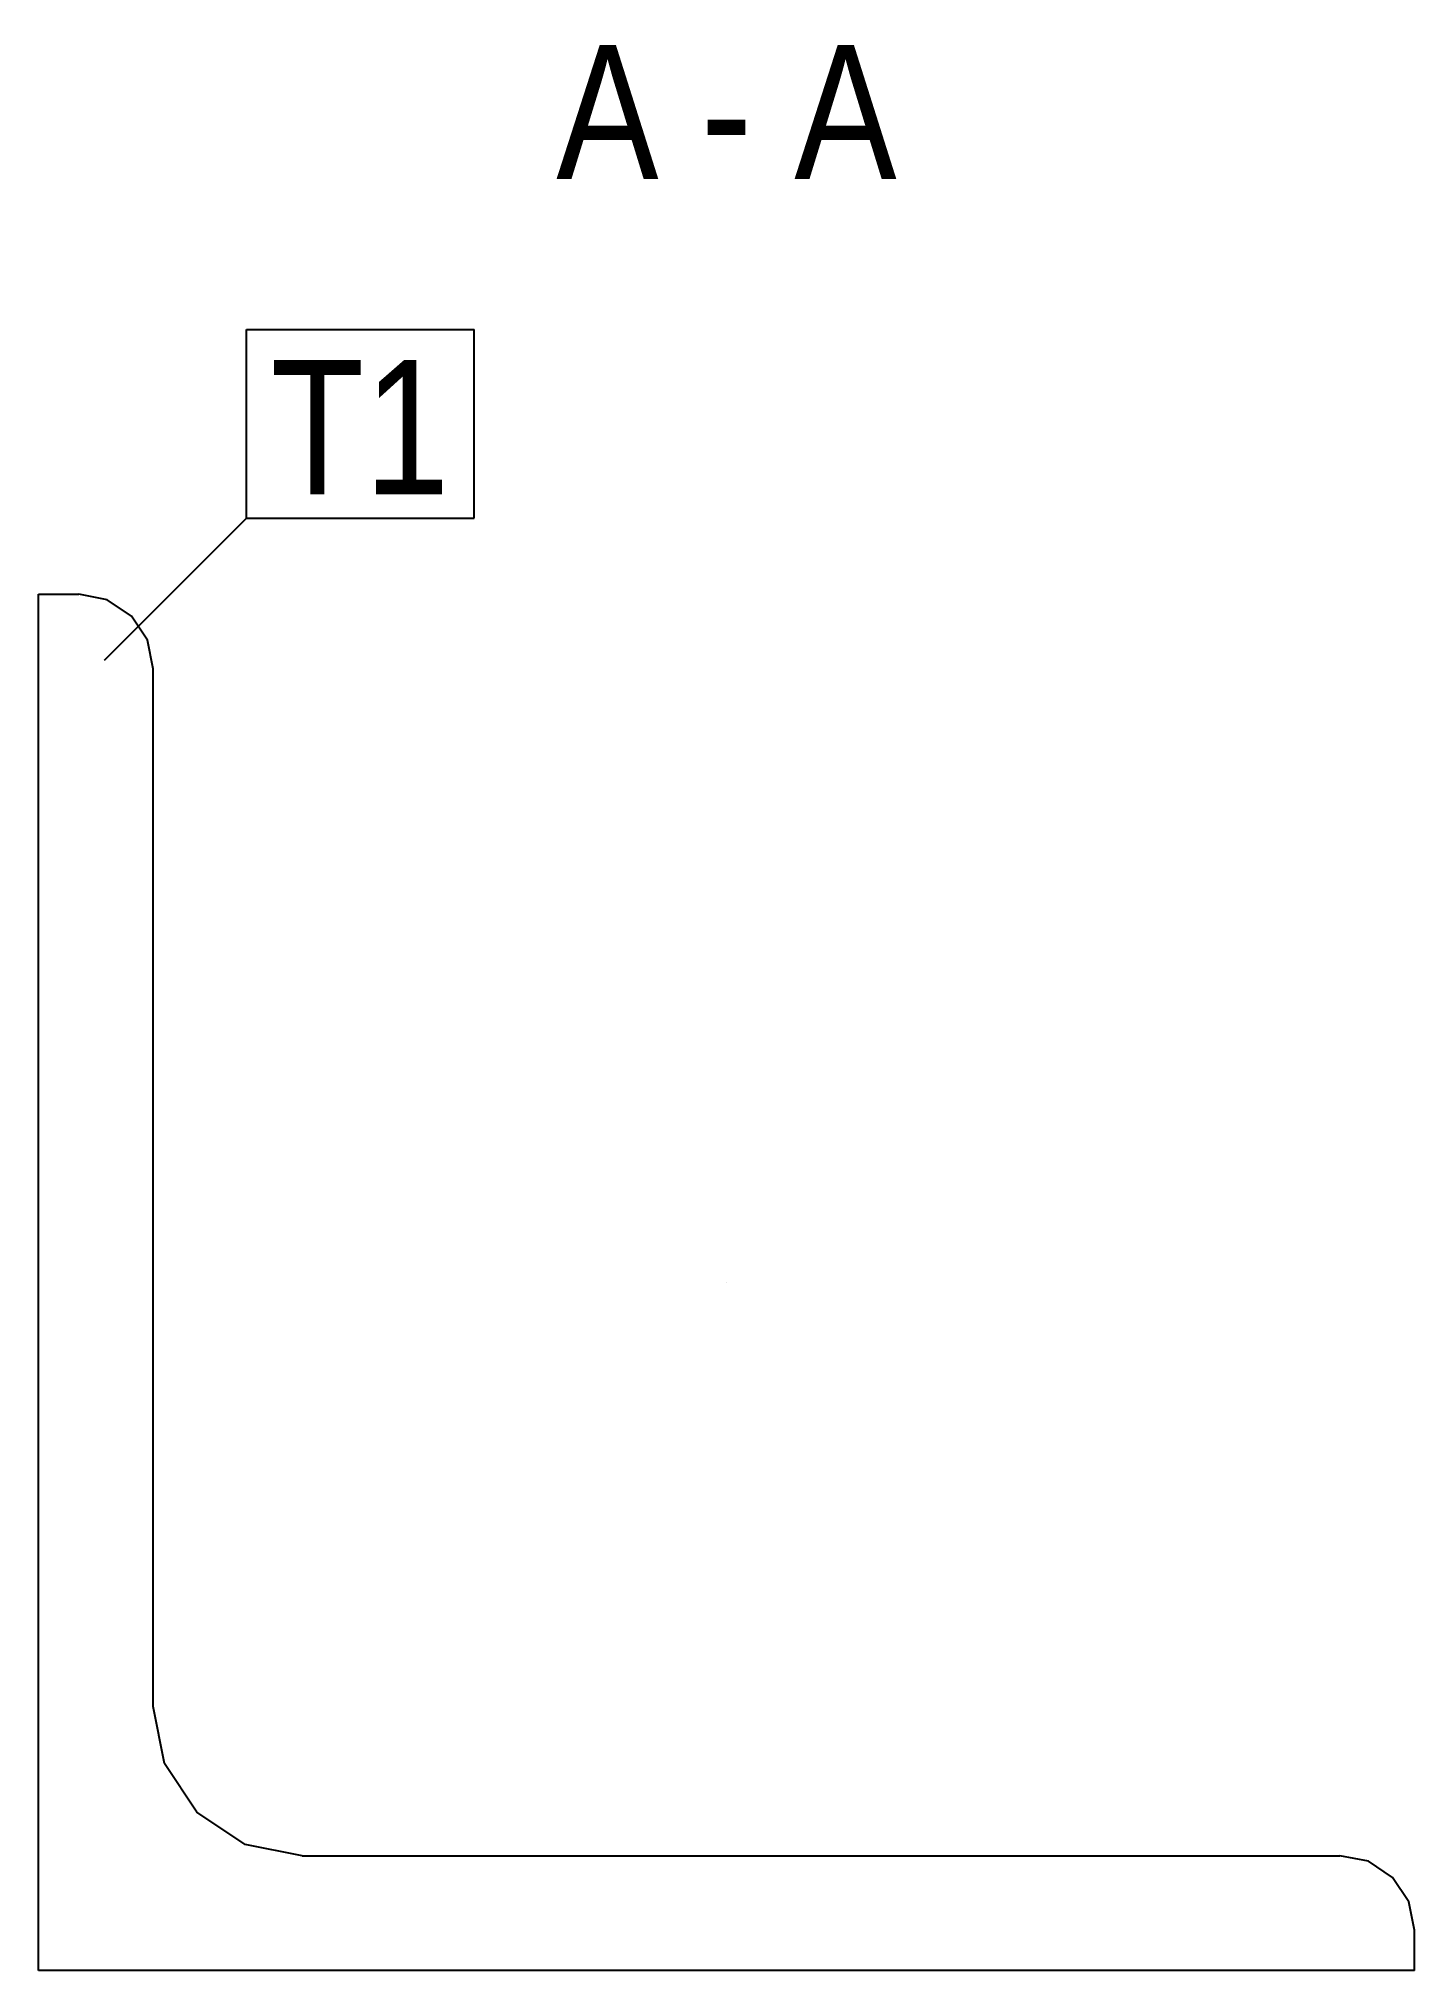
# Model space of a CAD drawing. Header units: millimetres. Extents: x 10 to 6570, y 6 to 241.
# Drawn here: x 10.5 to 130.5, y 10.5 to 179 of the extents above.
import ezdxf

# ---------------------------------------------------------------- set-up
doc = ezdxf.new("R2010")
doc.units = ezdxf.units.MM
doc.linetypes.add('DXK_LINE_DOT3', pattern=[5.9187, 2.979, -0.9799, 0.9799, -0.9799])
doc.layers.add('STÅL', color=7, linetype='Continuous')
doc.layers.add('TEKST', color=7, linetype='Continuous')
doc.styles.add('Arial Narrow', font='ARIALN.TTF', dxfattribs={"height": 0.2})

msp = doc.modelspace()

# ---------------------------------------------------------------- linework, layer by layer
at = {"layer": 'STÅL', "color": 2, "linetype": 'Continuous'}
for p, q in [((10.5, 130.5), (14, 130.5)), ((10.5, 10.5), (10.5, 130.5)), ((16.49, 130.01), (14, 130.5)), ((18.6, 128.6), (16.49, 130.01)), ((20.01, 126.49), (18.6, 128.6)), ((20.5, 124), (20.01, 126.49)), ((20.5, 33.5), (20.5, 124)), ((21.49, 28.53), (20.5, 33.5)), ((24.31, 24.31), (21.49, 28.53)), ((28.53, 21.49), (24.31, 24.31)), ((33.5, 20.5), (28.53, 21.49)), ((33.5, 20.5), (124, 20.5)), ((126.49, 20.01), (124, 20.5)), ((128.6, 18.6), (126.49, 20.01)), ((130.01, 16.49), (128.6, 18.6)), ((130.5, 14), (130.01, 16.49)), ((130.5, 10.5), (130.5, 14)), ((130.5, 10.5), (10.5, 10.5))]:
    msp.add_line(p, q, dxfattribs=at)
at = {"layer": 'STÅL', "color": 7, "linetype": 'DXK_LINE_DOT3'}
msp.add_line((70.5, 70.5), (70.5, 70.5), dxfattribs=at)
at = {"layer": 'TEKST', "color": 7, "linetype": 'Continuous'}
for p, q in [((28.62, 153.58), (48.48, 153.58)), ((28.62, 137.13), (28.62, 153.58)), ((48.48, 137.13), (48.48, 153.58)), ((16.24, 124.75), (28.62, 137.13)), ((28.62, 137.13), (48.48, 137.13))]:
    msp.add_line(p, q, dxfattribs=at)

# ---------------------------------------------------------------- wipeouts: each hides what was drawn before it
at = {"color": 0, "linetype": 'Continuous'}
for points in [[(64.59, 166.7), (64.59, 178.95), (55.65, 178.95), (55.65, 166.7)], [(72.73, 166.7), (72.73, 178.95), (68.27, 178.95), (68.27, 166.7)], [(85.35, 166.7), (85.35, 178.95), (76.41, 178.95), (76.41, 166.7)]]:
    msp.add_wipeout(points, dxfattribs=at).dxf.layer = 'TEKST'
at = {"color": 0}
msp.add_wipeout([(46.38, 139.23), (46.38, 151.48), (30.72, 151.48), (30.72, 139.23)], dxfattribs=at).dxf.layer = 'TEKST'

# ---------------------------------------------------------------- next in the draw order: texts
at = {"layer": 'TEKST', "color": 3, "linetype": 'Continuous', "style": 'Arial Narrow'}
for s, p in [('A', (55.65, 166.7)), ('A', (76.41, 166.7)), ('-', (68.27, 166.7))]:
    msp.add_text(s, height=11.69, dxfattribs=at).set_placement(p)

# ---------------------------------------------------------------- next in the draw order: wipeouts: each hides what was drawn before it
at = {"color": 0}
msp.add_wipeout([(46.38, 139.23), (46.38, 151.48), (30.72, 151.48), (30.72, 139.23)], dxfattribs=at).dxf.layer = 'TEKST'

# ---------------------------------------------------------------- next in the draw order: texts
at = {"layer": 'TEKST', "color": 3, "style": 'Arial Narrow'}
msp.add_text('T1', height=11.692, dxfattribs=at).set_placement((30.72, 139.23))

doc.saveas('drawing.dxf')
